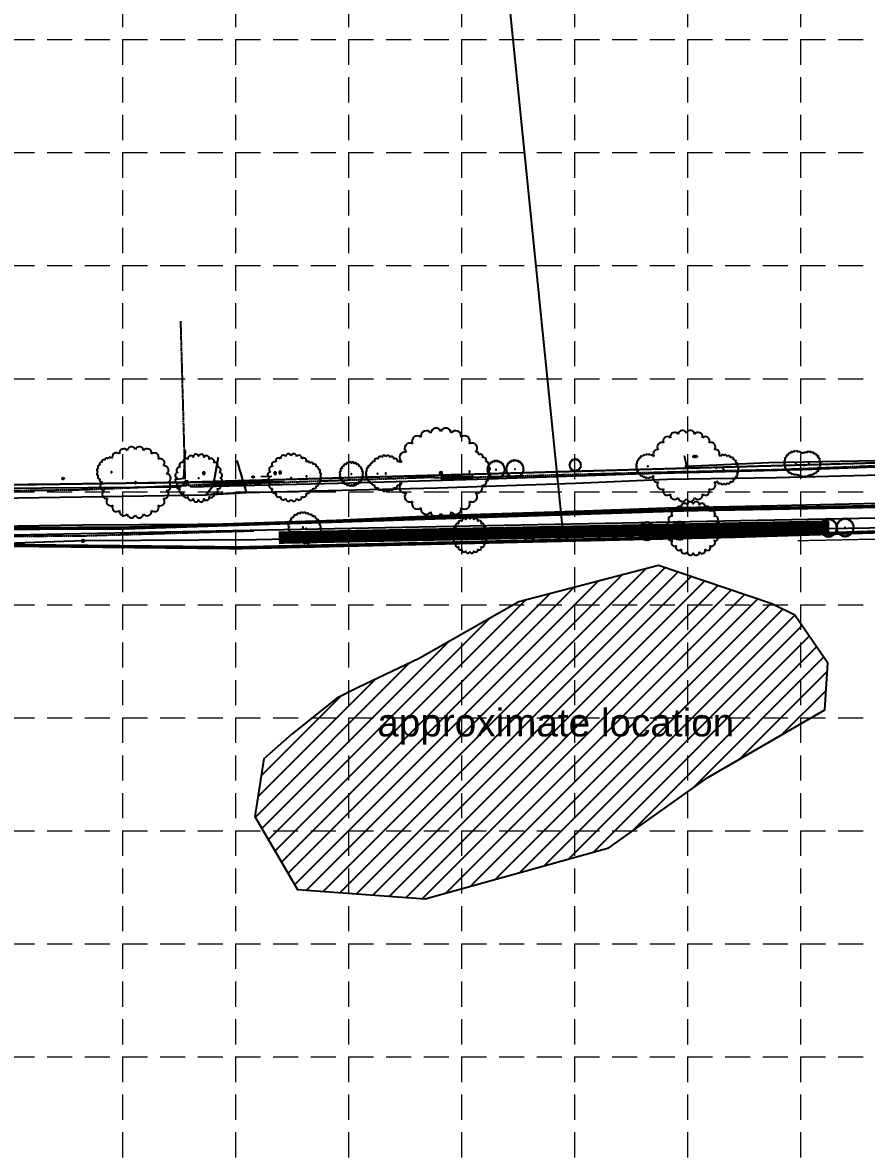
# Model space of a CAD drawing. Header units: inches. Extents: x 2602013 to 2607782, y 7036322 to 7039931.
# Drawn here: x 2606348 to 2607020, y 7038139 to 7039040 of the extents above; entities that cross this region are included whole.
import ezdxf

# ---------------------------------------------------------------- set-up
doc = ezdxf.new("R2010")
doc.units = ezdxf.units.IN
doc.header["$MEASUREMENT"] = 0
for name, pattern in [('DASHED', [0.8, 0.75, -0.05]), ('HIDDEN', [0.375, 0.25, -0.125]), ('SCREEK', [1.04, 0.9, -0.035, 0, -0.035, 0, -0.035, 0, -0.035]), ('SPHANTOM', [1.35, 1, -0.05, 0.1, -0.05, 0.1, -0.05])]:
    doc.linetypes.add(name, pattern=pattern)
for name, color, linetype in [('DITCH', 7, 'SCREEK'), ('EASPH-PVMT', 7, 'Continuous'), ('EGAS', 50, 'DASHED'), ('EPVMT', 8, 'DASHED'), ('ETEL', 33, 'DASHED'), ('EWAT', 150, 'DASHED'), ('EXSTSEW', 5, 'DASHED'), ('FENCEBW', 7, 'BWF'), ('GRID', 254, 'HIDDEN'), ('LIMITS OF DISTURBANCE', 1, 'HIDDEN'), ('PL', 252, 'SPHANTOM'), ('PWAT', 4, 'Continuous'), ('SILT FENCE', 200, 'Continuous'), ('TREE', 250, 'Continuous'), ('TREET', 250, 'Continuous')]:
    doc.layers.add(name, color=color, linetype=linetype)
doc.styles.get("Standard").update_dxf_attribs({"font": 'ARIAL.TTF'})
doc.styles.add('UTIL', font='romans.shx', dxfattribs={"width": 0.9})
doc.linetypes.add('ASPH-E', pattern='A,0.45,-0.05,0.9,[138,ltypeshp.shx,S=0.013,R=0,X=0,Y=0],0.45', length=1.85)
doc.linetypes.add('ASPH-E2', pattern='A,0.45,-0.05,0.9,[138,ltypeshp.shx,S=-0.013,R=0,X=0,Y=0],0.45', length=1.85)
doc.linetypes.add('BARBWIRE_1', pattern='A,1,-0.1,["X",Standard,S=0.075,R=0,X=-0.025,Y=-0.0375],-0.1', length=1.2)
doc.linetypes.add('BWF', pattern='A,0.9,-0.05,[135,ltypeshp.shx,S=0.03,R=0,X=0,Y=0],-0.05', length=1)
doc.linetypes.add('GAS', pattern='A,0.8,-0.05,0.8,-0.05,0.8,-0.12,["GAS",UTIL,S=0.08,R=0,X=-0.1,Y=-0.04],-0.15', length=2.77)
doc.linetypes.add('TELE', pattern='A,0.8,-0.05,0.8,-0.05,0.8,-0.15,["TELE",UTIL,S=0.08,R=0,X=-0.1,Y=-0.04],-0.2', length=2.85)

# ---------------------------------------------------------------- blocks, each defined once
blk = doc.blocks.new('treet')
at = {"layer": 'TREET', "const_width": 0.5}
blk.add_lwpolyline([(-0.25, 0, 1), (0.25, 0, 1)], format="xyb", close=True, dxfattribs=at)

msp = doc.modelspace()

# ---------------------------------------------------------------- hatches: boundary and pattern name
at = {"layer": 'TREET', "ltscale": 30}
h = msp.add_hatch(dxfattribs=at)
h.set_pattern_fill('ANSI31', color=5, scale=80, style=0)
h.set_pattern_definition([(45, (521458.775, 1407659.1), (-7.071067812, 7.071067812), [])])
h.paths.add_polyline_path([(2606944.31, 7038577.09), (2606854.08, 7038607.49), (2606742.69, 7038578.66), (2606663.31, 7038533.5), (2606614.81, 7038510.56), (2606597.9, 7038502.03), (2606562.22, 7038473.53), (2606539.76, 7038453.6), (2606532.5, 7038407.59), (2606566.41, 7038349.47), (2606668.15, 7038342.21), (2606814.4, 7038382.74), (2606893.28, 7038438.88), (2606986.5, 7038492.64), (2606988.89, 7038529.68), (2606962.59, 7038567.91)])

# ---------------------------------------------------------------- linework, layer by layer
at = {"layer": 'DITCH'}
for p, q in [((2606706.27, 7038677.88), (2606788.06, 7038680.19)), ((2606788.06, 7038680.19), (2606860.35, 7038682.01)), ((2606860.35, 7038682.01), (2606947.83, 7038683.96)), ((2606947.83, 7038683.96), (2607042.45, 7038687.62)), ((2606393.37, 7038667.91), (2606496.83, 7038672.18)), ((2606496.83, 7038672.18), (2606497.92, 7038672.43)), ((2606526.32, 7038673.01), (2606528.77, 7038672.97)), ((2606528.77, 7038672.97), (2606673.09, 7038677.92)), ((2606673.09, 7038677.92), (2606680.67, 7038677.47)), ((2606300.68, 7038666.85), (2606393.37, 7038667.91)), ((2606396.05, 7038631.26), (2606531.67, 7038635.26)), ((2606300, 7038630.59), (2606396.05, 7038631.26))]:
    msp.add_line(p, q, dxfattribs=at)
at = {"layer": 'EASPH-PVMT', "linetype": 'ASPH-E2', "ltscale": 0.8}
for p, q in [((2606499.51, 7038671.42), (2606503.5, 7038693.8)), ((2606518.22, 7038691.07), (2606525.73, 7038665.68)), ((2606493.69, 7038663.85), (2606499.51, 7038671.42)), ((2606509.71, 7038664.77), (2606493.69, 7038663.85)), ((2606525.73, 7038665.68), (2606509.71, 7038664.77))]:
    msp.add_line(p, q, dxfattribs=at)
at = {"layer": 'EASPH-PVMT', "linetype": 'ASPH-E2'}
for p, q in [((2606948.11, 7038677.6), (2607044.08, 7038680.13)), ((2606678.1, 7038669.32), (2606787.87, 7038673.11)), ((2606787.87, 7038673.11), (2606860.94, 7038676.28)), ((2606860.94, 7038676.28), (2606948.11, 7038677.6)), ((2606300.92, 7038660.97), (2606394.46, 7038662.11)), ((2606394.46, 7038662.11), (2606493.69, 7038663.85)), ((2606493.69, 7038663.85), (2606525.73, 7038665.68)), ((2606525.73, 7038665.68), (2606678.1, 7038669.32))]:
    msp.add_line(p, q, dxfattribs=at)
at = {"layer": 'EASPH-PVMT', "linetype": 'ASPH-E'}
for p, q in [((2606787.94, 7038650.76), (2606859.82, 7038653.38)), ((2606859.82, 7038653.38), (2606948.67, 7038655.28)), ((2606948.67, 7038655.28), (2607040.42, 7038657.42)), ((2606532.69, 7038640.72), (2606678.8, 7038647.34)), ((2606678.8, 7038647.34), (2606787.94, 7038650.76)), ((2606300.42, 7038638.51), (2606394.9, 7038639.84)), ((2606394.9, 7038639.84), (2606532.69, 7038640.72))]:
    msp.add_line(p, q, dxfattribs=at)
at = {"layer": 'EGAS', "color": 7}
for p, q in [((2606491.09, 7038681.82), (2606492.67, 7038680.24)), ((2606492.67, 7038681.82), (2606491.09, 7038680.24)), ((2606547.88, 7038681.77), (2606549.46, 7038680.19)), ((2606549.46, 7038681.77), (2606547.88, 7038680.19)), ((2606551.83, 7038682.41), (2606553.41, 7038680.84)), ((2606553.41, 7038682.41), (2606551.83, 7038680.84))]:
    msp.add_line(p, q, dxfattribs=at)
at = {"layer": 'EGAS', "color": 7, "linetype": 'GAS', "ltscale": 0.8}
msp.add_line((2605851.92, 7038667.09), (2606555.16, 7038674.42), dxfattribs=at)
at = {"layer": 'EGAS', "color": 7}
for points in [[(2606492.67, 7038681.82), (2606491.09, 7038681.82), (2606491.09, 7038680.24), (2606492.67, 7038680.24)], [(2606549.46, 7038681.77), (2606547.88, 7038681.77), (2606547.88, 7038680.19), (2606549.46, 7038680.19)], [(2606553.41, 7038682.41), (2606551.83, 7038682.41), (2606551.83, 7038680.84), (2606553.41, 7038680.84)]]:
    msp.add_lwpolyline(points, close=True, dxfattribs=at)
at = {"layer": 'EPVMT', "color": 7}
for p, q in [((2606499.51, 7038671.42), (2606503.5, 7038693.8)), ((2606518.22, 7038691.07), (2606525.73, 7038665.68)), ((2606493.69, 7038663.85), (2606499.51, 7038671.42))]:
    msp.add_line(p, q, dxfattribs=at)
at = {"layer": 'ETEL', "color": 252}
for p, q in [((2606478.07, 7038673.97), (2607113.09, 7038691.82)), ((2606214.37, 7038670.03), (2606478.07, 7038673.97)), ((2606477.02, 7038675.02), (2606479.12, 7038672.92)), ((2606479.12, 7038675.02), (2606477.02, 7038672.92))]:
    msp.add_line(p, q, dxfattribs=at)
at = {"layer": 'ETEL', "color": 252, "linetype": 'TELE', "ltscale": 0.8}
for p, q in [((2606709.67, 7038676.29), (2606835.81, 7038680.47)), ((2606835.81, 7038680.47), (2606969.09, 7038684.03)), ((2606969.09, 7038684.03), (2607048.04, 7038686.81)), ((2606216.11, 7038668.2), (2606473.34, 7038670.28)), ((2606473.34, 7038670.28), (2606478.07, 7038673.97)), ((2606478.07, 7038673.97), (2606481.53, 7038670.09)), ((2606481.53, 7038670.09), (2606532.47, 7038671.47)), ((2606532.47, 7038671.47), (2606598.82, 7038673.11)), ((2606598.82, 7038673.11), (2606709.67, 7038676.29))]:
    msp.add_line(p, q, dxfattribs=at)
at = {"layer": 'ETEL', "color": 252}
msp.add_lwpolyline([(2606477.02, 7038675.02), (2606479.12, 7038675.02), (2606479.12, 7038672.92), (2606477.02, 7038672.92)], close=True, dxfattribs=at)
at = {"layer": 'EWAT', "color": 145}
for p, q in [((2606881.8, 7038694.88), (2606882.91, 7038693.77)), ((2606881.8, 7038693.77), (2606882.91, 7038694.88)), ((2606883.41, 7038694.88), (2606884.52, 7038693.77)), ((2606883.41, 7038693.77), (2606884.52, 7038694.88)), ((2606379.22, 7038677.38), (2606380.33, 7038676.26)), ((2606379.22, 7038676.26), (2606380.33, 7038677.38)), ((2606530.66, 7038678.58), (2606531.77, 7038677.46)), ((2606530.66, 7038677.46), (2606531.77, 7038678.58))]:
    msp.add_line(p, q, dxfattribs=at)
at = {"layer": 'EWAT', "color": 145, "lineweight": 18}
msp.add_line((2606965.14, 7038627.42), (2607186.14, 7038631.92), dxfattribs=at)
at = {"layer": 'EWAT', "color": 145}
for centre in [(2606882.35, 7038694.32), (2606883.96, 7038694.32), (2606379.78, 7038676.82), (2606531.22, 7038678.02)]:
    msp.add_circle(centre, 0.787, dxfattribs=at)
at = {"layer": 'EXSTSEW'}
for p, q in [((2606497.9, 7038673.13), (2606526.31, 7038673.71)), ((2606497.93, 7038671.73), (2606497.9, 7038673.13)), ((2606497.93, 7038671.73), (2606526.34, 7038672.31)), ((2606526.34, 7038672.31), (2606526.31, 7038673.71)), ((2606680.66, 7038678.17), (2606706.26, 7038678.58)), ((2606680.68, 7038676.77), (2606680.66, 7038678.17)), ((2606680.68, 7038676.77), (2606706.28, 7038677.18)), ((2606706.28, 7038677.18), (2606706.26, 7038678.58))]:
    msp.add_line(p, q, dxfattribs=at)
at = {"layer": 'FENCEBW', "ltscale": 0.5}
for p, q in [((2606476.04, 7038677.01), (2606477.27, 7038699.16)), ((2606470.45, 7038676.21), (2606476.04, 7038677.01))]:
    msp.add_line(p, q, dxfattribs=at)
at = {"layer": 'FENCEBW'}
for p, q in [((2606874.55, 7038695.28), (2606876.26, 7038686.56)), ((2606876.26, 7038686.56), (2606941.88, 7038689.68)), ((2606941.88, 7038689.68), (2607041.28, 7038691.31)), ((2606951.89, 7038636.32), (2606813.77, 7038633.01)), ((2607039.53, 7038637.69), (2606951.89, 7038636.32)), ((2606533.74, 7038628.12), (2606395.69, 7038627.17)), ((2606679.65, 7038631.11), (2606533.74, 7038628.12)), ((2606813.77, 7038633.01), (2606679.65, 7038631.11))]:
    msp.add_line(p, q, dxfattribs=at)
at = {"layer": 'FENCEBW', "ltscale": 0.3}
msp.add_line((2606537.38, 7038678.46), (2606546.1, 7038678.74), dxfattribs=at)
at = {"layer": 'FENCEBW', "linetype": 'BARBWIRE_1'}
msp.add_line((2606395.69, 7038627.17), (2606298.98, 7038623.75), dxfattribs=at)
msp.add_circle((2606395.69, 7038627.17), 1.05, dxfattribs=at)
at = {"layer": 'GRID', "color": 252, "linetype": 'HIDDEN', "lineweight": 0, "ltscale": 80}
for p, q in [((2606427.11, 7039836.31), (2606427.11, 7036685.92)), ((2606517.11, 7039836.31), (2606517.11, 7036685.92)), ((2606607.11, 7039836.31), (2606607.11, 7036685.92)), ((2606697.11, 7039836.31), (2606697.11, 7036685.92)), ((2606787.11, 7039836.31), (2606787.11, 7036685.92)), ((2606877.11, 7039836.31), (2606877.11, 7036685.92)), ((2606967.11, 7039836.31), (2606967.11, 7036685.92)), ((2602107.11, 7039026.31), (2607687.11, 7039026.31)), ((2602107.11, 7038936.31), (2607687.11, 7038936.31)), ((2602107.11, 7038846.31), (2607687.11, 7038846.31)), ((2602107.11, 7038756.31), (2607687.11, 7038756.31)), ((2602107.11, 7038666.31), (2607687.11, 7038666.31)), ((2602107.11, 7038576.31), (2607687.11, 7038576.31)), ((2602107.11, 7038486.31), (2607687.11, 7038486.31)), ((2602107.11, 7038396.31), (2607687.11, 7038396.31)), ((2602107.11, 7038306.31), (2607687.11, 7038306.31)), ((2602107.11, 7038216.31), (2607687.11, 7038216.31))]:
    msp.add_line(p, q, dxfattribs=at)
at = {"layer": 'LIMITS OF DISTURBANCE', "ltscale": 30, "const_width": 2.8}
msp.add_lwpolyline([(2606041.27, 7038626.66), (2606519.25, 7038621.63), (2606914.11, 7038630.7), (2607172.76, 7038638.81), (2607196.56, 7038567.09), (2607158.41, 7038557.31), (2607166.46, 7038529.49), (2607256.43, 7038555.06), (2607244.8, 7038588.91), (2607218.81, 7038580.25), (2607192.11, 7038657.55), (2606878.56, 7038651.83), (2606428.98, 7038637.37), (2606165.68, 7038636.32)], dxfattribs=at)
at = {"layer": 'PL'}
msp.add_line((2606473.3, 7038802.06), (2606476.83, 7038676.11), dxfattribs=at)
at = {"layer": 'PWAT', "color": 4, "linetype": 'Continuous', "lineweight": 25}
msp.add_line((2606299.69, 7038631.32), (2607185.47, 7038648.57), dxfattribs=at)
at = {"layer": 'SILT FENCE', "color": 0, "ltscale": 30}
msp.add_lwpolyline([(2606777.89, 7038636.1), (2606726.06, 7039147.04)], dxfattribs=at)
at = {"layer": 'SILT FENCE', "color": 200, "ltscale": 30, "const_width": 10}
msp.add_lwpolyline([(2606551.59, 7038629.74), (2606990.09, 7038638.5)], dxfattribs=at)
at = {"layer": 'TREE'}
for points in [[(2606504.9, 7038677.23, 0.836526), (2606504.32, 7038681.71, 0.836526), (2606502.59, 7038685.88, 0.836526), (2606499.84, 7038689.46, 0.836526), (2606496.26, 7038692.21, 0.836526), (2606492.08, 7038693.94, 0.832239), (2606487.76, 7038694.64, 0.832239), (2606483.43, 7038693.94, 0.836526), (2606479.25, 7038692.21, 0.836526), (2606475.67, 7038689.46, 0.836526), (2606472.92, 7038685.88, 0.836526), (2606471.19, 7038681.71, 0.836526), (2606470.61, 7038677.23, 0.836526), (2606471.19, 7038672.75, 0.836526), (2606472.92, 7038668.58, 0.836526), (2606475.67, 7038665, 0.836526), (2606479.25, 7038662.25, 0.836526), (2606483.43, 7038660.52, 0.832239), (2606487.76, 7038659.82, 0.832239), (2606492.08, 7038660.52, 0.836526), (2606496.26, 7038662.25, 0.836526), (2606499.84, 7038665, 0.836526), (2606502.59, 7038668.58, 0.836526), (2606504.32, 7038672.75, 0.836526)], [(2606618, 7038680.45, 0.836526), (2606617.7, 7038682.69, 0.836526), (2606616.84, 7038684.78, 0.836526), (2606615.46, 7038686.57, 0.836526), (2606613.67, 7038687.94, 0.836526), (2606611.59, 7038688.81, 0.832239), (2606609.42, 7038689.16, 0.832239), (2606607.26, 7038688.81, 0.836526), (2606605.17, 7038687.94, 0.836526), (2606603.38, 7038686.57, 0.836526), (2606602.01, 7038684.78, 0.836526), (2606601.14, 7038682.69, 0.836526), (2606600.85, 7038680.45, 0.836526), (2606601.14, 7038678.21, 0.836526), (2606602.01, 7038676.13, 0.836526), (2606603.38, 7038674.34, 0.836526), (2606605.17, 7038672.96, 0.836526), (2606607.26, 7038672.1, 0.832239), (2606609.42, 7038671.75, 0.832239), (2606611.59, 7038672.1, 0.836526), (2606613.67, 7038672.96, 0.836526), (2606615.46, 7038674.34, 0.836526), (2606616.84, 7038676.13, 0.836526), (2606617.7, 7038678.21, 0.836526)], [(2606731.07, 7038683.84, 0.836526), (2606730.85, 7038685.52, 0.836526), (2606730.2, 7038687.09, 0.836526), (2606729.17, 7038688.43, 0.836526), (2606727.83, 7038689.46, 0.836526), (2606726.26, 7038690.11, 0.832239), (2606724.64, 7038690.37, 0.832239), (2606723.02, 7038690.11, 0.836526), (2606721.45, 7038689.46, 0.836526), (2606720.11, 7038688.43, 0.836526), (2606719.08, 7038687.09, 0.836526), (2606718.43, 7038685.52, 0.836526), (2606718.21, 7038683.84, 0.836526), (2606718.43, 7038682.16, 0.836526), (2606719.08, 7038680.6, 0.836526), (2606720.11, 7038679.26, 0.836526), (2606721.45, 7038678.23, 0.836526), (2606723.02, 7038677.58, 0.832239), (2606724.64, 7038677.31, 0.832239), (2606726.26, 7038677.58, 0.836526), (2606727.83, 7038678.23, 0.836526), (2606729.17, 7038679.26, 0.836526), (2606730.2, 7038680.6, 0.836526), (2606730.85, 7038682.16, 0.836526)], [(2606746.09, 7038684.33, 0.836526), (2606745.87, 7038686.01, 0.836526), (2606745.22, 7038687.58, 0.836526), (2606744.19, 7038688.92, 0.836526), (2606742.85, 7038689.95, 0.836526), (2606741.28, 7038690.6, 0.832239), (2606739.66, 7038690.86, 0.832239), (2606738.04, 7038690.6, 0.836526), (2606736.47, 7038689.95, 0.836526), (2606735.13, 7038688.92, 0.836526), (2606734.1, 7038687.58, 0.836526), (2606733.45, 7038686.01, 0.836526), (2606733.23, 7038684.33, 0.836526), (2606733.45, 7038682.66, 0.836526), (2606734.1, 7038681.09, 0.836526), (2606735.13, 7038679.75, 0.836526), (2606736.47, 7038678.72, 0.836526), (2606738.04, 7038678.07, 0.832239), (2606739.66, 7038677.81, 0.832239), (2606741.28, 7038678.07, 0.836526), (2606742.85, 7038678.72, 0.836526), (2606744.19, 7038679.75, 0.836526), (2606745.22, 7038681.09, 0.836526), (2606745.87, 7038682.66, 0.836526)], [(2606791.99, 7038687.51, 0.836526), (2606791.84, 7038688.63, 0.836526), (2606791.41, 7038689.68, 0.836526), (2606790.72, 7038690.57, 0.836526), (2606789.82, 7038691.26, 0.836526), (2606788.78, 7038691.69, 0.832239), (2606787.7, 7038691.87, 0.832239), (2606786.62, 7038691.69, 0.836526), (2606785.57, 7038691.26, 0.836526), (2606784.68, 7038690.57, 0.836526), (2606783.99, 7038689.68, 0.836526), (2606783.56, 7038688.63, 0.836526), (2606783.41, 7038687.51, 0.836526), (2606783.56, 7038686.4, 0.836526), (2606783.99, 7038685.35, 0.836526), (2606784.68, 7038684.46, 0.836526), (2606785.57, 7038683.77, 0.836526), (2606786.62, 7038683.34, 0.832239), (2606787.7, 7038683.16, 0.832239), (2606788.78, 7038683.34, 0.836526), (2606789.82, 7038683.77, 0.836526), (2606790.72, 7038684.46, 0.836526), (2606791.41, 7038685.35, 0.836526), (2606791.84, 7038686.4, 0.836526)], [(2606901.01, 7038637.08, 0.836526), (2606900.35, 7038642.12, 0.836526), (2606898.41, 7038646.81, 0.836526), (2606895.31, 7038650.84, 0.836526), (2606891.28, 7038653.93, 0.836526), (2606886.59, 7038655.88, 0.832239), (2606881.72, 7038656.67, 0.832239), (2606876.85, 7038655.88, 0.836526), (2606872.16, 7038653.93, 0.836526), (2606868.13, 7038650.84, 0.836526), (2606865.03, 7038646.81, 0.836526), (2606863.09, 7038642.12, 0.836526), (2606862.43, 7038637.08, 0.836526), (2606863.09, 7038632.04, 0.836526), (2606865.03, 7038627.35, 0.836526), (2606868.13, 7038623.32, 0.836526), (2606872.16, 7038620.23, 0.836526), (2606876.85, 7038618.28, 0.832239), (2606881.72, 7038617.49, 0.832239), (2606886.59, 7038618.28, 0.836526), (2606891.28, 7038620.23, 0.836526), (2606895.31, 7038623.32, 0.836526), (2606898.41, 7038627.35, 0.836526), (2606900.35, 7038632.04, 0.836526)], [(2606716.69, 7038631.63, 0.836526), (2606716.25, 7038634.99, 0.836526), (2606714.96, 7038638.12, 0.836526), (2606712.89, 7038640.81, 0.836526), (2606710.21, 7038642.87, 0.836526), (2606707.08, 7038644.16, 0.832239), (2606703.83, 7038644.69, 0.832239), (2606700.59, 7038644.16, 0.836526), (2606697.46, 7038642.87, 0.836526), (2606694.77, 7038640.81, 0.836526), (2606692.71, 7038638.12, 0.836526), (2606691.41, 7038634.99, 0.836526), (2606690.97, 7038631.63, 0.836526), (2606691.41, 7038628.27, 0.836526), (2606692.71, 7038625.14, 0.836526), (2606694.77, 7038622.46, 0.836526), (2606697.46, 7038620.4, 0.836526), (2606700.59, 7038619.1, 0.832239), (2606703.83, 7038618.57, 0.832239), (2606707.08, 7038619.1, 0.836526), (2606710.21, 7038620.4, 0.836526), (2606712.89, 7038622.46, 0.836526), (2606714.96, 7038625.14, 0.836526), (2606716.25, 7038628.27, 0.836526)], [(2606995.81, 7038637.57, 0.836526), (2606995.59, 7038639.25, 0.836526), (2606994.94, 7038640.82, 0.836526), (2606993.91, 7038642.16, 0.836526), (2606992.57, 7038643.19, 0.836526), (2606991, 7038643.84, 0.832239), (2606989.38, 7038644.1, 0.832239), (2606987.76, 7038643.84, 0.836526), (2606986.19, 7038643.19, 0.836526), (2606984.85, 7038642.16, 0.836526), (2606983.82, 7038640.82, 0.836526), (2606983.17, 7038639.25, 0.836526), (2606982.95, 7038637.57, 0.836526), (2606983.17, 7038635.89, 0.836526), (2606983.82, 7038634.33, 0.836526), (2606984.85, 7038632.99, 0.836526), (2606986.19, 7038631.95, 0.836526), (2606987.76, 7038631.31, 0.832239), (2606989.38, 7038631.04, 0.832239), (2606991, 7038631.31, 0.836526), (2606992.57, 7038631.95, 0.836526), (2606993.91, 7038632.99, 0.836526), (2606994.94, 7038634.33, 0.836526), (2606995.59, 7038635.89, 0.836526)], [(2607009.11, 7038637.83, 0.836526), (2607008.89, 7038639.5, 0.836526), (2607008.24, 7038641.07, 0.836526), (2607007.21, 7038642.41, 0.836526), (2607005.87, 7038643.44, 0.836526), (2607004.3, 7038644.09, 0.832239), (2607002.68, 7038644.35, 0.832239), (2607001.06, 7038644.09, 0.836526), (2606999.49, 7038643.44, 0.836526), (2606998.15, 7038642.41, 0.836526), (2606997.12, 7038641.07, 0.836526), (2606996.47, 7038639.5, 0.836526), (2606996.25, 7038637.83, 0.836526), (2606996.47, 7038636.15, 0.836526), (2606997.12, 7038634.58, 0.836526), (2606998.15, 7038633.24, 0.836526), (2606999.49, 7038632.21, 0.836526), (2607001.06, 7038631.56, 0.832239), (2607002.68, 7038631.3, 0.832239), (2607004.3, 7038631.56, 0.836526), (2607005.87, 7038632.21, 0.836526), (2607007.21, 7038633.24, 0.836526), (2607008.24, 7038634.58, 0.836526), (2607008.89, 7038636.15, 0.836526)], [(2606782.08, 7038632.22, 0.836526), (2606781.93, 7038633.34, 0.836526), (2606781.5, 7038634.38, 0.836526), (2606780.82, 7038635.28, 0.836526), (2606779.92, 7038635.96, 0.836526), (2606778.88, 7038636.39, 0.832239), (2606777.79, 7038636.57, 0.832239), (2606776.71, 7038636.39, 0.836526), (2606775.67, 7038635.96, 0.836526), (2606774.77, 7038635.28, 0.836526), (2606774.09, 7038634.38, 0.836526), (2606773.65, 7038633.34, 0.836526), (2606773.51, 7038632.22, 0.836526), (2606773.65, 7038631.1, 0.836526), (2606774.09, 7038630.05, 0.836526), (2606774.77, 7038629.16, 0.836526), (2606775.67, 7038628.47, 0.836526), (2606776.71, 7038628.04, 0.832239), (2606777.79, 7038627.86, 0.832239), (2606778.88, 7038628.04, 0.836526), (2606779.92, 7038628.47, 0.836526), (2606780.82, 7038629.16, 0.836526), (2606781.5, 7038630.05, 0.836526), (2606781.93, 7038631.1, 0.836526)], [(2606851.16, 7038634.9, 0.836526), (2606850.94, 7038636.58, 0.836526), (2606850.29, 7038638.15, 0.836526), (2606849.26, 7038639.49, 0.836526), (2606847.91, 7038640.52, 0.836526), (2606846.35, 7038641.17, 0.832239), (2606844.73, 7038641.43, 0.832239), (2606843.1, 7038641.17, 0.836526), (2606841.54, 7038640.52, 0.836526), (2606840.2, 7038639.49, 0.836526), (2606839.16, 7038638.15, 0.836526), (2606838.52, 7038636.58, 0.836526), (2606838.3, 7038634.9, 0.836526), (2606838.52, 7038633.22, 0.836526), (2606839.16, 7038631.66, 0.836526), (2606840.2, 7038630.32, 0.836526), (2606841.54, 7038629.29, 0.836526), (2606843.1, 7038628.64, 0.832239), (2606844.73, 7038628.38, 0.832239), (2606846.35, 7038628.64, 0.836526), (2606847.91, 7038629.29, 0.836526), (2606849.26, 7038630.32, 0.836526), (2606850.29, 7038631.66, 0.836526), (2606850.94, 7038633.22, 0.836526)], [(2606877.17, 7038635.25, 0.836526), (2606876.95, 7038636.93, 0.836526), (2606876.3, 7038638.49, 0.836526), (2606875.27, 7038639.84, 0.836526), (2606873.93, 7038640.87, 0.836526), (2606872.36, 7038641.52, 0.832239), (2606870.74, 7038641.78, 0.832239), (2606869.12, 7038641.52, 0.836526), (2606867.55, 7038640.87, 0.836526), (2606866.21, 7038639.84, 0.836526), (2606865.18, 7038638.49, 0.836526), (2606864.53, 7038636.93, 0.836526), (2606864.31, 7038635.25, 0.836526), (2606864.53, 7038633.57, 0.836526), (2606865.18, 7038632.01, 0.836526), (2606866.21, 7038630.66, 0.836526), (2606867.55, 7038629.63, 0.836526), (2606869.12, 7038628.98, 0.832239), (2606870.74, 7038628.72, 0.832239), (2606872.36, 7038628.98, 0.836526), (2606873.93, 7038629.63, 0.836526), (2606875.27, 7038630.66, 0.836526), (2606876.3, 7038632.01, 0.836526), (2606876.95, 7038633.57, 0.836526)]]:
    msp.add_lwpolyline(points, format="xyb", close=True, dxfattribs=at)
for centre, radius, start, end in [((2606669.04, 7038710.6), 4.3, 32.67327, 192.32673), ((2606676.84, 7038712.83), 4.18, 19.66136, 178.73552), ((2606684.72, 7038712.83), 4.18, 1.26448, 160.33864), ((2606692.51, 7038710.6), 4.3, 347.67327, 147.32673), ((2606873.11, 7038711.86), 3.34, 19.66136, 178.73552), ((2606879.41, 7038711.86), 3.34, 1.26448, 160.33864), ((2606661.95, 7038706.5), 4.3, 47.67327, 207.32673), ((2606699.61, 7038706.5), 4.3, 332.67327, 132.32673), ((2606861.19, 7038706.8), 3.44, 47.67327, 207.32673), ((2606866.87, 7038710.07), 3.44, 32.67327, 192.32673), ((2606885.65, 7038710.07), 3.44, 347.67327, 147.32673), ((2606891.33, 7038706.8), 3.44, 332.67327, 132.32673), ((2606422.39, 7038693.81), 3.44, 47.67327, 183.03322), ((2606428.06, 7038697.09), 3.44, 32.67327, 192.32673), ((2606434.3, 7038698.87), 3.34, 19.66136, 178.73552), ((2606440.6, 7038698.87), 3.34, 1.26448, 160.33864), ((2606446.84, 7038697.09), 3.44, 347.67327, 147.32673), ((2606452.52, 7038693.81), 3.44, 332.67327, 132.32673), ((2606652.05, 7038693.61), 4.3, 77.67327, 237.32673), ((2606656.15, 7038700.71), 4.3, 62.67327, 222.32673), ((2606705.41, 7038700.71), 4.3, 317.67327, 117.32673), ((2606709.51, 7038693.61), 4.3, 87.19613, 102.32673), ((2606708.94, 7038696.05), 2.01, 347.67327, 67.34984), ((2606853.28, 7038696.48), 3.44, 77.67327, 214.75563), ((2606856.55, 7038702.16), 3.44, 62.67327, 222.32673), ((2606895.96, 7038702.16), 3.44, 317.67327, 117.32673), ((2606899.24, 7038696.48), 3.44, 335.34007, 102.32673), ((2606958.39, 7038695.9), 1.15, 47.67327, 207.32673), ((2606960.28, 7038696.99), 1.15, 32.67327, 192.32673), ((2606962.36, 7038697.59), 1.11, 19.66136, 178.73552), ((2606964.46, 7038697.59), 1.11, 1.26448, 160.33864), ((2606966.54, 7038696.99), 1.15, 347.67327, 147.32673), ((2606968.43, 7038695.9), 1.15, 73.9811, 132.32673), ((2606968.81, 7038695.89), 1.11, 42.83071, 93.12177), ((2606970.77, 7038696.52), 1.15, 32.67327, 173.58861), ((2606972.85, 7038697.11), 1.11, 19.66136, 178.73552), ((2606974.95, 7038697.11), 1.11, 1.26448, 160.33864), ((2606977.03, 7038696.52), 1.15, 347.67327, 147.32673), ((2606410.12, 7038688.37), 1.43, 62.67327, 222.32673), ((2606412.05, 7038690.3), 1.43, 47.67327, 207.32673), ((2606414.41, 7038691.67), 1.43, 32.67327, 192.32673), ((2606417.01, 7038692.41), 1.39, 19.66136, 178.73552), ((2606419.64, 7038692.41), 1.39, 119.62, 160.33864), ((2606457.16, 7038689.17), 3.44, 317.67327, 117.32673), ((2606548.33, 7038687.79), 2.29, 62.67327, 222.32673), ((2606551.42, 7038690.88), 2.29, 47.67327, 207.32673), ((2606555.21, 7038693.07), 2.29, 32.67327, 192.32673), ((2606559.37, 7038694.26), 2.23, 19.66136, 178.73552), ((2606563.57, 7038694.26), 2.23, 1.26448, 160.33864), ((2606567.73, 7038693.07), 2.29, 347.67327, 147.32673), ((2606571.51, 7038690.88), 2.29, 332.67327, 132.32673), ((2606574.6, 7038687.79), 2.29, 103.37978, 117.32673), ((2606575.03, 7038689.02), 1.39, 1.26448, 133.65802), ((2606577.63, 7038688.27), 1.43, 347.67327, 147.32673), ((2606580, 7038686.91), 1.43, 332.67327, 132.32673), ((2606625.23, 7038687.37), 1.15, 82.19601, 207.32673), ((2606627.1, 7038688.66), 1.72, 62.67327, 184.98945), ((2606629.42, 7038690.98), 1.72, 47.67327, 207.32673), ((2606632.26, 7038692.61), 1.72, 32.67327, 192.32673), ((2606635.38, 7038693.51), 1.67, 19.66136, 178.73552), ((2606638.53, 7038693.51), 1.67, 1.26448, 160.33864), ((2606641.65, 7038692.61), 1.72, 347.67327, 147.32673), ((2606644.49, 7038690.98), 1.72, 332.67327, 132.32673), ((2606646.8, 7038688.66), 1.72, 37.5, 117.32673), ((2606649.93, 7038685.69), 4.3, 92.67327, 114.12963), ((2606712.26, 7038694.14), 2.01, 332.67327, 132.32673), ((2606714.96, 7038691.44), 2.01, 317.67327, 117.32673), ((2606716.87, 7038688.12), 2.01, 302.67327, 102.32673), ((2606837.32, 7038687.83), 1.15, 92.67327, 252.32673), ((2606837.88, 7038689.94), 1.15, 77.67327, 237.32673), ((2606838.98, 7038691.83), 1.15, 62.67327, 222.32673), ((2606840.52, 7038693.38), 1.15, 47.67327, 207.32673), ((2606842.42, 7038694.47), 1.15, 32.67327, 192.32673), ((2606844.5, 7038695.07), 1.11, 19.66136, 178.73552), ((2606846.6, 7038695.07), 1.11, 1.26448, 160.33864), ((2606848.68, 7038694.47), 1.15, 347.67327, 147.32673), ((2606850.57, 7038693.38), 1.15, 95.97518, 132.32673), ((2606902.24, 7038693.62), 1.43, 32.67327, 84.83554), ((2606904.84, 7038694.36), 1.39, 19.66136, 178.73552), ((2606907.46, 7038694.36), 1.39, 1.26448, 160.33864), ((2606910.06, 7038693.62), 1.43, 347.67327, 147.32673), ((2606912.43, 7038692.25), 1.43, 332.67327, 132.32673), ((2606914.36, 7038690.32), 1.43, 317.67327, 117.32673), ((2606915.73, 7038687.95), 1.43, 302.67327, 102.32673), ((2606955.18, 7038690.35), 1.15, 92.67327, 252.32673), ((2606955.18, 7038688.16), 1.15, 107.67327, 267.32673), ((2606955.75, 7038692.46), 1.15, 77.67327, 237.32673), ((2606956.84, 7038694.35), 1.15, 62.67327, 222.32673), ((2606978.92, 7038695.42), 1.15, 332.67327, 132.32673), ((2606980.46, 7038693.88), 1.15, 317.67327, 117.32673), ((2606981.56, 7038691.99), 1.15, 302.67327, 102.32673), ((2606982.12, 7038689.88), 1.15, 287.67327, 87.32673), ((2606982.12, 7038687.69), 1.15, 272.67327, 72.32673), ((2606408.04, 7038683.37), 1.43, 92.67327, 252.32673), ((2606408.04, 7038680.64), 1.43, 107.67327, 267.32673), ((2606408.75, 7038686.01), 1.43, 77.67327, 237.32673), ((2606408.75, 7038678), 1.43, 122.67327, 282.32673), ((2606460.44, 7038683.49), 3.44, 302.67327, 102.32673), ((2606462.13, 7038677.16), 3.44, 287.67327, 87.32673), ((2606545.01, 7038679.78), 2.29, 92.67327, 252.32673), ((2606546.15, 7038684.01), 2.29, 77.67327, 237.32673), ((2606581.93, 7038684.97), 1.43, 317.67327, 117.32673), ((2606583.3, 7038682.61), 1.43, 302.67327, 102.32673), ((2606584.01, 7038679.97), 1.43, 287.67327, 87.32673), ((2606622.03, 7038681.82), 1.15, 92.67327, 252.32673), ((2606622.03, 7038679.64), 1.15, 107.67327, 267.32673), ((2606622.59, 7038683.93), 1.15, 77.67327, 237.32673), ((2606623.68, 7038685.83), 1.15, 62.67327, 222.32673), ((2606717.86, 7038684.43), 2.01, 287.67327, 87.32673), ((2606717.86, 7038680.6), 2.01, 272.67327, 72.32673), ((2606837.32, 7038685.64), 1.15, 107.67327, 267.32673), ((2606837.88, 7038683.53), 1.15, 122.67327, 282.32673), ((2606838.98, 7038681.64), 1.15, 137.67327, 297.32673), ((2606840.52, 7038680.09), 1.15, 152.67327, 312.32673), ((2606842.42, 7038679), 1.15, 167.67327, 327.32673), ((2606848.68, 7038679), 1.15, 212.67327, 12.32673), ((2606850.57, 7038680.09), 1.15, 227.67327, 256.33125), ((2606853.28, 7038677.26), 3.44, 149.95828, 282.32673), ((2606915.73, 7038679.94), 1.43, 257.67327, 57.32673), ((2606916.43, 7038685.31), 1.43, 287.67327, 87.32673), ((2606916.43, 7038682.58), 1.43, 272.67327, 72.32673), ((2606955.75, 7038686.05), 1.15, 122.67327, 282.32673), ((2606956.84, 7038684.16), 1.15, 137.67327, 297.32673), ((2606958.39, 7038682.61), 1.15, 152.67327, 312.32673), ((2606960.28, 7038681.52), 1.15, 167.67327, 327.32673), ((2606962.36, 7038680.93), 1.11, 181.26448, 340.33864), ((2606964.46, 7038680.93), 1.11, 199.66136, 273.12177), ((2606964.84, 7038680.92), 1.15, 253.9811, 312.32673), ((2606966.73, 7038679.82), 1.15, 167.67327, 327.32673), ((2606968.81, 7038679.23), 1.11, 181.26448, 340.33864), ((2606970.91, 7038679.23), 1.11, 199.66136, 358.73552), ((2606972.99, 7038679.82), 1.15, 212.67327, 353.58861), ((2606974.95, 7038680.45), 1.11, 222.83071, 358.73552), ((2606977.03, 7038681.05), 1.15, 212.67327, 12.32673), ((2606978.92, 7038682.14), 1.15, 227.67327, 27.32673), ((2606980.46, 7038683.68), 1.15, 242.67327, 42.32673), ((2606981.56, 7038685.58), 1.15, 257.67327, 57.32673), ((2606410.12, 7038675.63), 1.43, 137.67327, 297.32673), ((2606412.77, 7038670.6), 3.44, 127.78287, 267.32673), ((2606412.05, 7038673.7), 1.43, 152.67327, 195.27559), ((2606462.13, 7038670.6), 3.44, 272.67327, 72.32673), ((2606545.01, 7038675.41), 2.29, 107.67327, 267.32673), ((2606546.15, 7038671.19), 2.29, 122.67327, 282.32673), ((2606580, 7038670.3), 1.43, 227.67327, 27.32673), ((2606581.93, 7038672.23), 1.43, 242.67327, 42.32673), ((2606583.3, 7038674.6), 1.43, 257.67327, 57.32673), ((2606584.01, 7038677.24), 1.43, 272.67327, 72.32673), ((2606622.59, 7038677.52), 1.15, 122.67327, 282.32673), ((2606623.68, 7038675.63), 1.15, 137.67327, 297.32673), ((2606625.23, 7038674.09), 1.15, 152.67327, 279.97733), ((2606627.1, 7038673.37), 1.72, 193.77744, 297.32673), ((2606629.42, 7038671.05), 1.72, 152.67327, 312.32673), ((2606644.49, 7038671.05), 1.72, 227.67327, 27.32673), ((2606646.8, 7038673.37), 1.72, 242.67327, 2.19661), ((2606652.05, 7038669.58), 4.3, 122.67327, 282.32673), ((2606649.93, 7038677.5), 4.3, 250.92103, 267.32673), ((2606712.26, 7038670.89), 2.01, 320.60111, 27.32673), ((2606714.96, 7038673.6), 2.01, 242.67327, 42.32673), ((2606716.87, 7038676.91), 2.01, 257.67327, 57.32673), ((2606844.5, 7038678.4), 1.11, 181.26448, 340.33864), ((2606846.6, 7038678.4), 1.11, 199.66136, 358.73552), ((2606856.55, 7038671.58), 3.44, 137.67327, 297.32673), ((2606895.96, 7038671.58), 3.44, 242.67327, 42.32673), ((2606899.24, 7038677.26), 3.44, 257.67327, 297.08927), ((2606902.24, 7038674.28), 1.43, 183.4403, 327.32673), ((2606899.87, 7038675.64), 1.43, 312.26125, 312.32678), ((2606902.24, 7038674.28), 1.43, 167.67327, 168.0017), ((2606904.84, 7038673.53), 1.39, 181.26448, 340.33864), ((2606907.46, 7038673.53), 1.39, 199.66136, 358.73552), ((2606910.06, 7038674.28), 1.43, 212.67327, 12.32673), ((2606912.43, 7038675.64), 1.43, 227.67327, 27.32673), ((2606914.36, 7038677.58), 1.43, 242.67327, 42.32673), ((2606414.47, 7038664.27), 3.44, 122.67327, 282.32673), ((2606417.75, 7038658.59), 3.44, 137.67327, 297.32673), ((2606457.16, 7038658.59), 3.44, 242.67327, 42.32673), ((2606460.44, 7038664.27), 3.44, 257.67327, 57.32673), ((2606548.33, 7038667.4), 2.29, 137.67327, 297.32673), ((2606551.42, 7038664.31), 2.29, 152.67327, 312.32673), ((2606555.21, 7038662.13), 2.29, 167.67327, 327.32673), ((2606559.37, 7038660.94), 2.23, 181.26448, 340.33864), ((2606563.57, 7038660.94), 2.23, 199.66136, 358.73552), ((2606567.73, 7038662.13), 2.29, 212.67327, 12.32673), ((2606571.51, 7038664.31), 2.29, 227.67327, 27.32673), ((2606574.6, 7038667.4), 2.29, 242.67327, 7.84586), ((2606577.63, 7038668.93), 1.43, 238.07354, 12.32673), ((2606632.26, 7038669.41), 1.72, 167.67327, 327.32673), ((2606635.38, 7038668.52), 1.67, 181.26448, 340.33864), ((2606638.53, 7038668.52), 1.67, 199.66136, 358.73552), ((2606641.65, 7038669.41), 1.72, 212.67327, 12.32673), ((2606656.15, 7038662.48), 4.3, 137.67327, 297.32673), ((2606705.41, 7038662.48), 4.3, 242.67327, 42.32673), ((2606709.51, 7038669.58), 4.3, 257.67327, 0.52006), ((2606861.19, 7038666.94), 3.44, 152.67327, 312.32673), ((2606866.87, 7038663.66), 3.44, 167.67327, 327.32673), ((2606873.11, 7038661.88), 3.34, 181.26448, 340.33864), ((2606879.41, 7038661.88), 3.34, 199.66136, 358.73552), ((2606885.65, 7038663.66), 3.44, 212.67327, 12.32673), ((2606891.33, 7038666.94), 3.44, 227.67327, 27.32673), ((2606422.39, 7038653.95), 3.44, 152.67327, 312.32673), ((2606452.52, 7038653.95), 3.44, 227.67327, 27.32673), ((2606661.95, 7038656.68), 4.3, 152.67327, 312.32673), ((2606669.04, 7038652.59), 4.3, 167.67327, 327.32673), ((2606692.51, 7038652.59), 4.3, 212.67327, 12.32673), ((2606699.61, 7038656.68), 4.3, 227.67327, 27.32673), ((2606428.06, 7038650.67), 3.44, 167.67327, 327.32673), ((2606434.3, 7038648.89), 3.34, 181.26448, 340.33864), ((2606440.6, 7038648.89), 3.34, 199.66136, 358.73552), ((2606446.84, 7038650.67), 3.44, 212.67327, 12.32673), ((2606561.32, 7038642.1), 1.43, 77.67327, 237.32673), ((2606562.68, 7038644.47), 1.43, 62.67327, 222.32673), ((2606564.61, 7038646.4), 1.43, 47.67327, 207.32673), ((2606566.98, 7038647.77), 1.43, 32.67327, 192.32673), ((2606569.58, 7038648.51), 1.39, 19.66136, 178.73552), ((2606572.2, 7038648.51), 1.39, 1.26448, 160.33864), ((2606574.8, 7038647.77), 1.43, 350.25797, 147.32673), ((2606577.39, 7038646.7), 1.43, 347.67327, 144.56674), ((2606579.75, 7038645.33), 1.43, 332.67327, 132.32673), ((2606581.68, 7038643.4), 1.43, 317.67327, 117.32673), ((2606676.84, 7038650.36), 4.18, 181.26448, 340.33864), ((2606684.72, 7038650.36), 4.18, 199.66136, 358.73552), ((2606560.61, 7038639.47), 1.43, 92.67327, 252.32673), ((2606560.61, 7038636.73), 1.43, 107.67327, 267.32673), ((2606561.32, 7038634.09), 1.43, 122.67327, 282.32673), ((2606583.05, 7038641.03), 1.43, 302.67327, 102.32673), ((2606583.05, 7038633.02), 1.43, 257.67327, 57.32673), ((2606583.76, 7038638.39), 1.43, 287.67327, 87.32673), ((2606583.76, 7038635.66), 1.43, 272.67327, 72.32673), ((2606562.68, 7038631.73), 1.43, 137.67327, 297.32673), ((2606564.61, 7038629.8), 1.43, 152.67327, 312.32673), ((2606566.98, 7038628.43), 1.43, 167.67327, 324.56674), ((2606569.56, 7038627.36), 1.43, 170.25797, 327.32673), ((2606572.16, 7038626.61), 1.39, 181.26448, 340.33864), ((2606574.79, 7038626.61), 1.39, 199.66136, 358.73552), ((2606577.39, 7038627.36), 1.43, 212.67327, 12.32673), ((2606579.75, 7038628.72), 1.43, 227.67327, 27.32673), ((2606581.68, 7038630.65), 1.43, 242.67327, 42.32673)]:
    msp.add_arc(centre, radius, start, end, dxfattribs=at)
for centre, major_axis, start_param, end_param in [((2606747.28, 7038633.33), (-0.406, 0.406), -1.00054, 1.785938), ((2606747.83, 7038634.27), (-0.406, 0.406), -1.26234, 1.524139), ((2606748.6, 7038635.05), (-0.406, 0.406), -1.524139, 1.26234), ((2606749.55, 7038635.59), (0.406, 0.406), 6.068043, 8.854522), ((2606750.59, 7038635.89), (0.394, 0.394), 5.840943, 8.61731), ((2606751.64, 7038635.89), (-0.394, 0.394), 3.94906, 6.725428), ((2606752.68, 7038635.59), (-0.406, 0.406), 3.711849, 6.498327), ((2606753.62, 7038635.05), (0.406, 0.406), 5.020846, 7.807324), ((2606754.4, 7038634.27), (0.406, 0.406), 4.759046, 7.545525), ((2606754.94, 7038633.33), (0.406, 0.406), 4.497247, 7.283726), ((2606747, 7038632.27), (-0.406, 0.406), -0.738741, 2.047738), ((2606747, 7038631.18), (-0.406, 0.406), -0.476941, 2.309537), ((2606747.28, 7038630.12), (0.406, 0.406), 1.355654, 4.142133), ((2606747.83, 7038629.18), (-0.406, 0.406), 0.046657, 2.833136), ((2606748.6, 7038628.4), (0.406, 0.406), 1.879253, 4.665732), ((2606749.55, 7038627.86), (-0.406, 0.406), 0.570256, 3.356735), ((2606750.59, 7038627.56), (-0.394, 0.394), 0.807468, 3.583835), ((2606751.64, 7038627.56), (0.394, 0.394), 2.69935, 5.475718), ((2606752.68, 7038627.86), (0.406, 0.406), 2.926451, 5.712929), ((2606753.62, 7038628.4), (-0.406, 0.406), 1.617454, 4.403932), ((2606754.4, 7038629.18), (0.406, 0.406), 3.450049, 6.236528), ((2606754.94, 7038630.12), (-0.406, 0.406), 2.141052, 4.927531), ((2606755.22, 7038632.27), (0.406, 0.406), 4.235447, 7.021926), ((2606755.22, 7038631.18), (0.406, 0.406), 3.973648, 6.760127)]:
    msp.add_ellipse(centre, major_axis=major_axis, ratio=1, start_param=start_param, end_param=end_param, dxfattribs=at)
at = {"layer": 'TREET'}
for points, const_width in [([(2606679.9, 7038681.22, 1), (2606681.65, 7038681.22, 1)], 1.75), ([(2606561, 7038677.4, 1), (2606561.93, 7038677.4, 1)], 0.933)]:
    msp.add_lwpolyline(points, format="xyb", close=True, dxfattribs=dict(at, const_width=const_width))
at = {"layer": 'TREET', "color": 5, "ltscale": 30}
msp.add_lwpolyline([(2606944.31, 7038577.09), (2606854.08, 7038607.49), (2606742.69, 7038578.66), (2606663.31, 7038533.5), (2606614.81, 7038510.56), (2606597.9, 7038502.03), (2606562.22, 7038473.53), (2606539.76, 7038453.6), (2606532.5, 7038407.59), (2606566.41, 7038349.47), (2606668.15, 7038342.21), (2606814.4, 7038382.74), (2606893.28, 7038438.88), (2606986.5, 7038492.64), (2606988.89, 7038529.68), (2606962.59, 7038567.91)], close=True, dxfattribs=at)
at = {"layer": 'TREET'}
for centre, major_axis, start_param, end_param in [((2606963.41, 7038689.15), (0.165, 0.165), 5.497787, 8.63938), ((2606963.41, 7038689.15), (0.165, 0.165), 2.356194, 5.497787), ((2606973.9, 7038688.68), (0.165, 0.165), 5.497787, 8.63938), ((2606973.9, 7038688.68), (0.165, 0.165), 2.356194, 5.497787), ((2606418.33, 7038681.88), (-0.206, 0.206), 3.926991, 7.068583), ((2606418.33, 7038681.88), (-0.206, 0.206), 0.785398, 3.926991), ((2606630.25, 7038680.63), (0.165, 0.165), 5.497787, 8.63938), ((2606630.25, 7038680.63), (0.165, 0.165), 2.356194, 5.497787), ((2606636.95, 7038680.86), (-0.247, 0.247), 3.926991, 7.068583), ((2606636.95, 7038680.86), (-0.247, 0.247), 0.785398, 3.926991), ((2606703.47, 7038682.34), (-0.289, 0.289), 3.926991, 7.068583), ((2606703.47, 7038682.34), (-0.289, 0.289), 0.785398, 3.926991), ((2606845.55, 7038686.63), (0.165, 0.165), 5.497787, 8.63938), ((2606845.55, 7038686.63), (0.165, 0.165), 2.356194, 5.497787), ((2606876.26, 7038686.56), (0.495, 0.495), 5.497787, 8.63938), ((2606876.26, 7038686.56), (0.495, 0.495), 2.356194, 5.497787), ((2606899.94, 7038685.32), (-0.206, 0.206), 3.926991, 7.068583), ((2606899.94, 7038685.32), (-0.206, 0.206), 0.785398, 3.926991), ((2606905.29, 7038685.11), (-0.206, 0.206), 3.926991, 7.068583), ((2606905.29, 7038685.11), (-0.206, 0.206), 0.785398, 3.926991), ((2606906.15, 7038683.82), (-0.206, 0.206), 3.926991, 7.068583), ((2606906.15, 7038683.82), (-0.206, 0.206), 0.785398, 3.926991), ((2606969.86, 7038687.46), (0.165, 0.165), 5.497787, 8.63938), ((2606969.86, 7038687.46), (0.165, 0.165), 2.356194, 5.497787), ((2606437.45, 7038673.58), (0.495, 0.495), 5.497787, 8.63938), ((2606437.45, 7038673.58), (0.495, 0.495), 2.356194, 5.497787), ((2606573.72, 7038678.48), (-0.206, 0.206), 3.926991, 7.068583), ((2606573.72, 7038678.48), (-0.206, 0.206), 0.785398, 3.926991), ((2606570.89, 7038637.97), (-0.206, 0.206), 3.926991, 7.068583), ((2606570.89, 7038637.97), (-0.206, 0.206), 0.785398, 3.926991), ((2606573.47, 7038636.9), (-0.206, 0.206), 3.926991, 7.068583), ((2606573.47, 7038636.9), (-0.206, 0.206), 0.785398, 3.926991)]:
    msp.add_ellipse(centre, major_axis=major_axis, ratio=1, start_param=start_param, end_param=end_param, dxfattribs=at)

# ---------------------------------------------------------------- block references
for p, xscale, yscale, zscale in [((2606609.42, 7038680.35), 0.9329599998891354, 0.9329600008204579, 0.9329599999767262), ((2606724.64, 7038683.77), 0.6997199999168515, 0.6997200008481741, 0.6997199999825447), ((2606739.66, 7038684.26), 0.6997199999168515, 0.6997200008481741, 0.6997199999825447), ((2606787.7, 7038687.46), 0.466480000410229, 0.4664799999445677, 0.4664799999883631), ((2606487.76, 7038677.03), 1.865919999778271, 1.865919999778271, 1.865919999953452), ((2606844.73, 7038634.83), 0.6997199999168515, 0.6997200008481741, 0.6997199999825447), ((2606870.74, 7038635.17), 0.6997199999168515, 0.6997200008481741, 0.6997199999825447), ((2606881.72, 7038636.85), 2.099160000216216, 2.099159999750555, 2.099159999947634), ((2606989.38, 7038637.5), 0.6997199999168515, 0.6997200008481741, 0.6997199999825447), ((2607002.68, 7038637.75), 0.6997199999168515, 0.6997200008481741, 0.6997199999825447), ((2606703.83, 7038631.48), 1.399440000299364, 1.399439999833703, 1.399439999965089), ((2606777.79, 7038632.17), 0.466480000410229, 0.4664799999445677, 0.4664799999883631)]:
    msp.add_blockref('treet', p, dxfattribs=dict(at, xscale=xscale, yscale=yscale, zscale=zscale))
at = {"layer": 'TREET', "xscale": 0.4664800000096925, "yscale": 0.4664799999445677, "zscale": 0.1166199999970908, "rotation": 191.7768490767114}
for p in [(2606751.11, 7038632.14), (2606751.11, 7038631.21)]:
    msp.add_blockref('treet', p, dxfattribs=at)

# ---------------------------------------------------------------- texts
at = {"layer": 'TREET', "insert": (2606630.08, 7038479.19), "char_height": 22.0572, "width": 16061.6477, "attachment_point": 4}
msp.add_mtext('approximate location ', dxfattribs=at)

doc.saveas('drawing.dxf')
